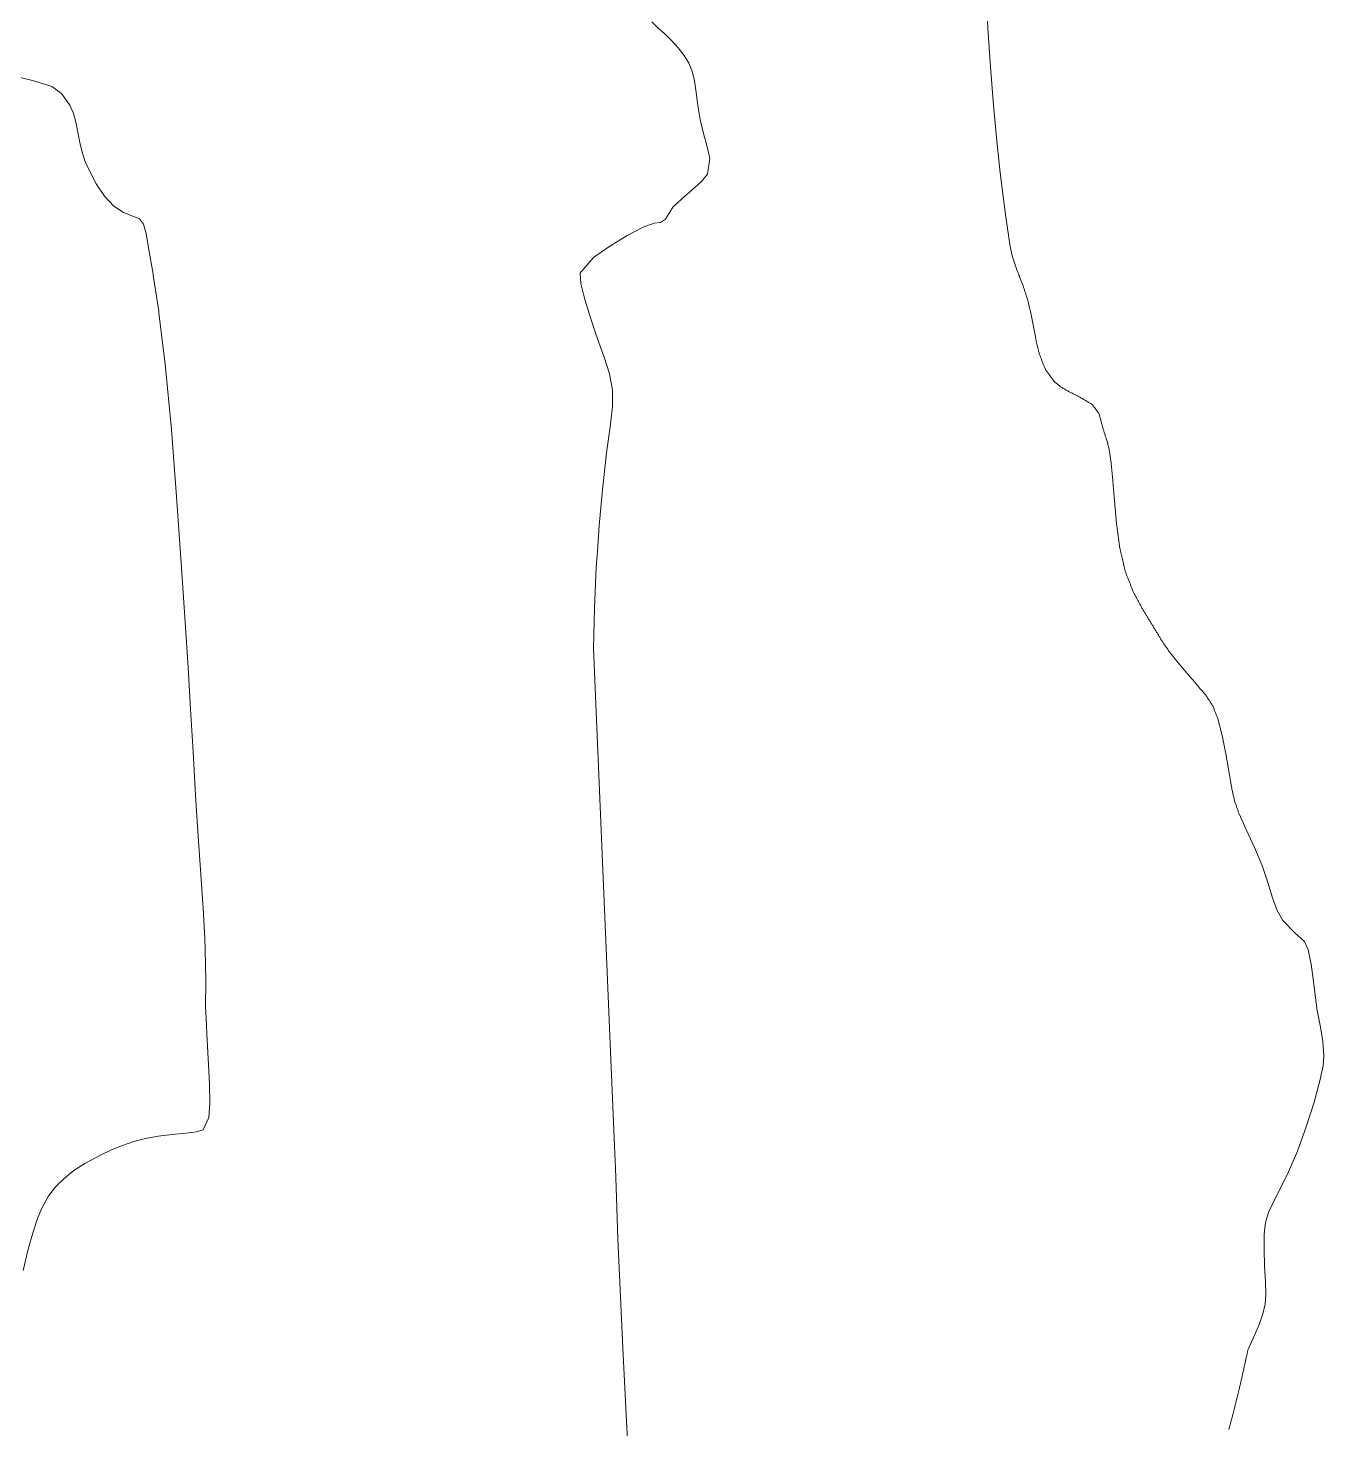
# Model space of a CAD drawing. Header units: kilometres. Extents: x 1172066 to 1174183, y 1051619 to 1053209.
# Drawn here: x 1172672.1 to 1172824.3, y 1052793.8 to 1052958.3 of the extents above; entities that cross this region are included whole.
import ezdxf

# ---------------------------------------------------------------- set-up
doc = ezdxf.new("R2010")
doc.units = ezdxf.units.KM
doc.header["$MEASUREMENT"] = 0
doc.layers.add('terreno', color=7, linetype='Continuous')

msp = doc.modelspace()

# ---------------------------------------------------------------- linework, layer by layer
at = {"layer": 'terreno', "lineweight": 0, "ltscale": 2090}
for points, elevation in [([(1172813.13733, 1052793.77785), (1172813.16349, 1052793.87438), (1172813.18964, 1052793.9709), (1172813.2158, 1052794.06742), (1172813.24196, 1052794.16395), (1172813.26811, 1052794.26047), (1172813.29427, 1052794.357), (1172813.32043, 1052794.45352), (1172813.34658, 1052794.55005), (1172813.37274, 1052794.64657), (1172813.3989, 1052794.7431), (1172813.42505, 1052794.83962), (1172813.45119, 1052794.93615), (1172813.47735, 1052795.03267), (1172813.50351, 1052795.1292), (1172813.52966, 1052795.22572), (1172813.55582, 1052795.32225), (1172813.58198, 1052795.41877), (1172813.60813, 1052795.5153), (1172813.63429, 1052795.61182), (1172813.66045, 1052795.70835), (1172813.6866, 1052795.80487), (1172813.71276, 1052795.9014), (1172813.73892, 1052795.99792), (1172813.76376, 1052796.09477), (1172813.78739, 1052796.19196), (1172813.81103, 1052796.28912), (1172813.83465, 1052796.3863), (1172813.85828, 1052796.48347), (1172813.8819, 1052796.58065), (1172813.90553, 1052796.67782), (1172813.92915, 1052796.775), (1172813.95278, 1052796.87217), (1172813.97641, 1052796.96935), (1172814.00003, 1052797.06652), (1172814.02367, 1052797.1637), (1172814.0473, 1052797.26086), (1172814.07092, 1052797.35805), (1172814.09455, 1052797.45521), (1172814.11817, 1052797.55239), (1172814.1418, 1052797.64956), (1172814.16542, 1052797.74674), (1172814.18905, 1052797.84391), (1172814.21269, 1052797.94109), (1172814.23631, 1052798.03826), (1172814.25994, 1052798.13544), (1172814.28356, 1052798.23262), (1172814.30719, 1052798.32979), (1172814.33081, 1052798.42697), (1172814.35444, 1052798.52414), (1172814.37807, 1052798.62132), (1172814.40169, 1052798.71848), (1172814.42533, 1052798.81567), (1172814.44896, 1052798.91283), (1172814.47258, 1052799.01001), (1172814.49621, 1052799.10718), (1172814.51983, 1052799.20436), (1172814.54264, 1052799.30173), (1172814.56445, 1052799.39932), (1172814.58624, 1052799.49692), (1172814.60805, 1052799.59453), (1172814.62986, 1052799.69212), (1172814.65166, 1052799.78971), (1172814.67347, 1052799.88732), (1172814.69528, 1052799.98492), (1172814.71709, 1052800.08251), (1172814.73889, 1052800.18012), (1172814.7607, 1052800.27772), (1172814.78249, 1052800.37531), (1172814.8043, 1052800.47292), (1172814.82611, 1052800.57051), (1172814.84791, 1052800.66811), (1172814.86972, 1052800.76572), (1172814.89153, 1052800.86331), (1172814.91333, 1052800.96091), (1172814.93514, 1052801.05851), (1172814.95695, 1052801.15611), (1172814.97874, 1052801.2537), (1172815.00055, 1052801.35131), (1172815.02236, 1052801.44891), (1172815.04416, 1052801.5465), (1172815.06597, 1052801.64411), (1172815.08778, 1052801.7417), (1172815.10958, 1052801.8393), (1172815.13139, 1052801.93691), (1172815.15318, 1052802.0345), (1172815.17499, 1052802.1321), (1172815.1968, 1052802.2297), (1172815.21861, 1052802.3273), (1172815.24041, 1052802.42489), (1172815.26222, 1052802.5225), (1172815.28403, 1052802.6201), (1172815.30583, 1052802.71769), (1172815.32764, 1052802.81529), (1172815.34943, 1052802.91289), (1172815.37124, 1052803.01049), (1172815.39305, 1052803.10808), (1172815.41486, 1052803.20569), (1172815.43416, 1052803.29209), (1172816.20966, 1052804.92178), (1172816.72023, 1052806.10224), (1172817.15455, 1052807.33332), (1172817.39828, 1052808.47252), (1172817.47279, 1052809.66095), (1172817.43609, 1052811.10686), (1172817.34764, 1052812.93157), (1172817.27551, 1052814.89936), (1172817.28823, 1052816.68753), (1172817.45182, 1052818.07338), (1172817.80242, 1052819.24308), (1172818.37272, 1052820.48281), (1172819.17554, 1052822.04261), (1172820.14549, 1052824.01024), (1172821.19832, 1052826.43627), (1172822.24218, 1052829.28728), (1172823.16579, 1052832.18976), (1172823.84827, 1052834.68708), (1172824.20914, 1052836.44586), (1172824.31769, 1052837.62543), (1172824.18477, 1052839.33293), (1172823.89907, 1052840.98972), (1172823.51991, 1052842.96109), (1172823.30409, 1052844.43218), (1172823.06913, 1052846.36121), (1172822.79569, 1052848.39507), (1172822.45989, 1052850.07463), (1172822.04124, 1052851.07375), (1172820.91873, 1052852.03061), (1172819.49377, 1052853.5141), (1172818.83327, 1052854.69413), (1172818.28227, 1052856.19467), (1172817.735, 1052857.97224), (1172817.05172, 1052859.96721), (1172816.14679, 1052862.09715), (1172815.17705, 1052864.18779), (1172814.35342, 1052866.03809), (1172814.32381, 1052866.1225), (1172814.29073, 1052866.21687), (1172814.25763, 1052866.31124), (1172814.22453, 1052866.40561), (1172814.19143, 1052866.49997), (1172814.15834, 1052866.59435), (1172814.12524, 1052866.68873), (1172814.09214, 1052866.78309), (1172814.05904, 1052866.87746), (1172814.02595, 1052866.97182), (1172813.99286, 1052867.0662), (1172813.95976, 1052867.16056), (1172813.92666, 1052867.25494), (1172813.89356, 1052867.34931), (1172813.86048, 1052867.44367), (1172813.82738, 1052867.53805), (1172813.80465, 1052867.63544), (1172813.78223, 1052867.7329), (1172813.75981, 1052867.83036), (1172813.7374, 1052867.92783), (1172813.71498, 1052868.02527), (1172813.69256, 1052868.12274), (1172813.67016, 1052868.2202), (1172813.64774, 1052868.31766), (1172813.62532, 1052868.41512), (1172813.60291, 1052868.51258), (1172813.58049, 1052868.61005), (1172813.55807, 1052868.70751), (1172813.53567, 1052868.80497), (1172813.51325, 1052868.90243), (1172813.49338, 1052869.00044), (1172813.47668, 1052869.09904), (1172813.45998, 1052869.19764), (1172813.44328, 1052869.29624), (1172813.42659, 1052869.39484), (1172813.40989, 1052869.49345), (1172813.39319, 1052869.59204), (1172813.37649, 1052869.69065), (1172813.35979, 1052869.78924), (1172813.34309, 1052869.88785), (1172813.3264, 1052869.98646), (1172813.3097, 1052870.08505), (1172813.293, 1052870.18366), (1172813.2763, 1052870.28225), (1172813.2596, 1052870.38086), (1172813.24291, 1052870.47945), (1172813.22621, 1052870.57806), (1172813.20944, 1052870.67665), (1172813.19258, 1052870.77522), (1172813.1757, 1052870.87379), (1172813.15884, 1052870.97237), (1172813.14197, 1052871.07093), (1172813.1251, 1052871.16951), (1172813.10823, 1052871.26809), (1172813.09137, 1052871.36665), (1172813.07449, 1052871.46523), (1172813.05763, 1052871.56381), (1172813.04076, 1052871.66237), (1172813.0239, 1052871.76095), (1172813.00702, 1052871.85953), (1172812.99016, 1052871.95809), (1172812.97329, 1052872.05667), (1172812.95643, 1052872.15524), (1172812.93955, 1052872.25381), (1172812.92269, 1052872.35238), (1172812.90582, 1052872.45095), (1172812.88896, 1052872.54953), (1172812.87208, 1052872.6481), (1172812.85522, 1052872.74667), (1172812.83736, 1052872.84506), (1172812.81796, 1052872.94318), (1172812.79857, 1052873.04128), (1172812.77918, 1052873.1394), (1172812.7598, 1052873.2375), (1172812.7404, 1052873.33561), (1172812.72101, 1052873.43371), (1172812.70162, 1052873.53183), (1172812.68224, 1052873.62993), (1172812.66283, 1052873.72803), (1172812.64345, 1052873.82615), (1172812.62406, 1052873.92425), (1172812.60467, 1052874.02236), (1172812.58527, 1052874.12046), (1172812.56589, 1052874.21858), (1172812.5465, 1052874.31668), (1172812.52711, 1052874.4148), (1172812.50771, 1052874.5129), (1172812.48833, 1052874.61101), (1172812.46894, 1052874.70911), (1172812.44955, 1052874.80721), (1172812.43015, 1052874.90533), (1172812.41077, 1052875.00343), (1172812.39138, 1052875.10155), (1172812.36915, 1052875.19905), (1172812.3443, 1052875.29592), (1172812.31947, 1052875.39279), (1172812.29463, 1052875.48966), (1172812.2698, 1052875.58653), (1172812.24496, 1052875.6834), (1172812.22013, 1052875.78027), (1172812.19528, 1052875.87715), (1172812.17045, 1052875.97402), (1172812.14561, 1052876.07089), (1172812.12078, 1052876.16776), (1172812.09595, 1052876.26463), (1172812.07111, 1052876.36152), (1172812.04628, 1052876.45839), (1172812.02143, 1052876.55526), (1172811.9966, 1052876.65213), (1172811.97176, 1052876.749), (1172811.94693, 1052876.84587), (1172811.92209, 1052876.94275), (1172811.89726, 1052877.03962), (1172811.87241, 1052877.13649), (1172811.84564, 1052877.23284), (1172811.80864, 1052877.32575), (1172811.77164, 1052877.41867), (1172811.73464, 1052877.51157), (1172811.69763, 1052877.60448), (1172811.66065, 1052877.69738), (1172811.62365, 1052877.7903), (1172811.58664, 1052877.88321), (1172811.54964, 1052877.97611), (1172811.51264, 1052878.06902), (1172811.47564, 1052878.16194), (1172811.43864, 1052878.25484), (1172811.40164, 1052878.34775), (1172811.36464, 1052878.44067), (1172811.32764, 1052878.53357), (1172811.29065, 1052878.62648), (1172811.25082, 1052878.7182), (1172811.1969, 1052878.80244), (1172811.14298, 1052878.88667), (1172811.08908, 1052878.97089), (1172811.03516, 1052879.05513), (1172810.98126, 1052879.13936), (1172810.92735, 1052879.22358), (1172810.87343, 1052879.30781), (1172810.81953, 1052879.39205), (1172810.76561, 1052879.47627), (1172810.71171, 1052879.5605), (1172810.65779, 1052879.64474), (1172810.60387, 1052879.72896), (1172810.54997, 1052879.81319), (1172810.48761, 1052879.89137), (1172810.42351, 1052879.96814), (1172810.3594, 1052880.0449), (1172810.29529, 1052880.12165), (1172810.23119, 1052880.1984), (1172810.16708, 1052880.27515), (1172810.10297, 1052880.35191), (1172810.03887, 1052880.42868), (1172809.97476, 1052880.50543), (1172809.91065, 1052880.58218), (1172809.84655, 1052880.65894), (1172809.78244, 1052880.73569), (1172809.71833, 1052880.81244), (1172809.65423, 1052880.88921), (1172809.58975, 1052880.96564), (1172809.52442, 1052881.04136), (1172809.45909, 1052881.11709), (1172809.39377, 1052881.1928), (1172809.32844, 1052881.26852), (1172809.26311, 1052881.34425), (1172809.1978, 1052881.41997), (1172809.13247, 1052881.4957), (1172809.06714, 1052881.57141), (1172809.00182, 1052881.64713), (1172808.93649, 1052881.72286), (1172808.87118, 1052881.79858), (1172808.80585, 1052881.87431), (1172808.74052, 1052881.95002), (1172808.6752, 1052882.02574), (1172808.60987, 1052882.10147), (1172808.54456, 1052882.17718), (1172808.47923, 1052882.25292), (1172808.41421, 1052882.32889), (1172808.34986, 1052882.40546), (1172808.28554, 1052882.48202), (1172808.22121, 1052882.55858), (1172808.15688, 1052882.63516), (1172808.09255, 1052882.71173), (1172808.02821, 1052882.78829), (1172807.96388, 1052882.86485), (1172807.89955, 1052882.94143), (1172807.83522, 1052883.01799), (1172807.77088, 1052883.09456), (1172807.70655, 1052883.17112), (1172807.64222, 1052883.2477), (1172807.57789, 1052883.32426), (1172807.51355, 1052883.40082), (1172807.44922, 1052883.47739), (1172807.3849, 1052883.55397), (1172807.32057, 1052883.63053), (1172807.25624, 1052883.70709), (1172807.1919, 1052883.78366), (1172807.12971, 1052883.86197), (1172807.06774, 1052883.94048), (1172807.00579, 1052884.01897), (1172806.94382, 1052884.09746), (1172806.88186, 1052884.17597), (1172806.81989, 1052884.25446), (1172806.75794, 1052884.33295), (1172806.69597, 1052884.41146), (1172806.63402, 1052884.48995), (1172806.57205, 1052884.56845), (1172806.51009, 1052884.64695), (1172806.44812, 1052884.72544), (1172806.38617, 1052884.80394), (1172806.32421, 1052884.88244), (1172806.26224, 1052884.96094), (1172806.20028, 1052885.03943), (1172806.13832, 1052885.11793), (1172806.07768, 1052885.19745), (1172806.02065, 1052885.2796), (1172805.96361, 1052885.36174), (1172805.90658, 1052885.44389), (1172805.84954, 1052885.52604), (1172805.79251, 1052885.60819), (1172805.73548, 1052885.69033), (1172805.67844, 1052885.77248), (1172805.6214, 1052885.85463), (1172805.56437, 1052885.93678), (1172805.50734, 1052886.01892), (1172805.45031, 1052886.10107), (1172805.39328, 1052886.18322), (1172805.33623, 1052886.26537), (1172805.28146, 1052886.34903), (1172805.22946, 1052886.43446), (1172805.17747, 1052886.51989), (1172805.12548, 1052886.60531), (1172805.07349, 1052886.69075), (1172805.0215, 1052886.77618), (1172804.9695, 1052886.8616), (1172804.91751, 1052886.94703), (1172804.86552, 1052887.03245), (1172804.81353, 1052887.11788), (1172804.76153, 1052887.20332), (1172804.70954, 1052887.28874), (1172804.65764, 1052887.37421), (1172804.60625, 1052887.46), (1172804.55487, 1052887.54581), (1172804.50349, 1052887.6316), (1172804.45211, 1052887.71739), (1172804.40073, 1052887.8032), (1172804.34935, 1052887.88899), (1172804.29796, 1052887.97478), (1172804.24658, 1052888.06059), (1172804.1952, 1052888.14638), (1172804.14382, 1052888.23219), (1172804.09244, 1052888.31798), (1172804.04105, 1052888.40377), (1172803.98967, 1052888.48957), (1172803.93829, 1052888.57537), (1172803.88582, 1052888.6605), (1172803.83334, 1052888.74563), (1172803.78087, 1052888.83076), (1172803.72839, 1052888.9159), (1172803.67592, 1052889.00103), (1172803.62344, 1052889.08616), (1172803.57097, 1052889.17129), (1172803.5185, 1052889.25643), (1172803.46602, 1052889.34156), (1172803.41355, 1052889.42669), (1172803.36107, 1052889.51181), (1172803.3086, 1052889.59694), (1172803.25612, 1052889.68207), (1172803.20365, 1052889.76721), (1172803.15116, 1052889.85234), (1172803.0987, 1052889.93747), (1172803.04623, 1052890.0226), (1172802.99374, 1052890.10774), (1172802.94399, 1052890.1945), (1172802.8967, 1052890.2826), (1172802.84941, 1052890.37072), (1172802.80213, 1052890.45884), (1172802.75483, 1052890.54696), (1172802.70755, 1052890.63508), (1172802.66026, 1052890.7232), (1172802.61298, 1052890.81133), (1172802.56568, 1052890.89945), (1172802.5184, 1052890.98755), (1172802.47111, 1052891.07567), (1172802.42383, 1052891.16379), (1172802.37653, 1052891.25191), (1172802.32925, 1052891.34003), (1172802.28195, 1052891.42815), (1172802.23467, 1052891.51628), (1172802.18738, 1052891.6044), (1172802.1401, 1052891.69252), (1172802.0928, 1052891.78062), (1172802.04552, 1052891.86874), (1172801.99824, 1052891.95686), (1172801.95095, 1052892.04498), (1172801.9039, 1052892.13324), (1172801.86765, 1052892.22644), (1172801.83139, 1052892.31964), (1172801.79513, 1052892.41283), (1172801.75887, 1052892.50603), (1172801.7226, 1052892.59923), (1172801.68636, 1052892.69245), (1172801.65009, 1052892.78564), (1172801.61383, 1052892.87884), (1172801.57757, 1052892.97204), (1172801.54131, 1052893.06524), (1172801.50505, 1052893.15844), (1172801.4688, 1052893.25164), (1172801.43254, 1052893.34484), (1172801.39628, 1052893.43804), (1172801.36002, 1052893.53124), (1172801.32375, 1052893.62445), (1172801.28749, 1052893.71765), (1172801.25125, 1052893.81085), (1172801.21498, 1052893.90405), (1172801.17872, 1052893.99725), (1172801.14246, 1052894.09044), (1172801.1062, 1052894.18364), (1172801.06994, 1052894.27684), (1172801.03369, 1052894.37004), (1172800.99743, 1052894.46324), (1172800.96436, 1052894.55763), (1172800.94207, 1052894.65511), (1172800.91976, 1052894.7526), (1172800.89749, 1052894.85009), (1172800.8752, 1052894.94758), (1172800.85289, 1052895.04507), (1172800.8306, 1052895.14257), (1172800.80832, 1052895.24006), (1172800.78603, 1052895.33754), (1172800.76374, 1052895.43503), (1172800.74145, 1052895.53252), (1172800.71916, 1052895.63001), (1172800.69687, 1052895.7275), (1172800.67458, 1052895.82499), (1172800.65229, 1052895.92249), (1172800.63, 1052896.01996), (1172800.60771, 1052896.11746), (1172800.58542, 1052896.21495), (1172800.56313, 1052896.31244), (1172800.54084, 1052896.40993), (1172800.51855, 1052896.50742), (1172800.49626, 1052896.60491), (1172800.47397, 1052896.70239), (1172800.45168, 1052896.79988), (1172800.42939, 1052896.89737), (1172800.40703, 1052896.99485), (1172800.38467, 1052897.09231), (1172800.36229, 1052897.18979), (1172800.33991, 1052897.28727), (1172800.32369, 1052897.38594), (1172800.31048, 1052897.48507), (1172800.29726, 1052897.5842), (1172800.28404, 1052897.68333), (1172800.27083, 1052897.78245), (1172800.25761, 1052897.88158), (1172800.24438, 1052897.98071), (1172800.23116, 1052898.07983), (1172800.21795, 1052898.17896), (1172800.20473, 1052898.2781), (1172800.19151, 1052898.37723), (1172800.1783, 1052898.47634), (1172800.16507, 1052898.57548), (1172800.15185, 1052898.67461), (1172800.13864, 1052898.77373), (1172800.12542, 1052898.87286), (1172800.1122, 1052898.97199), (1172800.09899, 1052899.07112), (1172800.08577, 1052899.17024), (1172800.07254, 1052899.26937), (1172800.05932, 1052899.3685), (1172800.04611, 1052899.46762), (1172800.03289, 1052899.56675), (1172800.01967, 1052899.66589), (1172800.00646, 1052899.76502), (1172799.99323, 1052899.86414), (1172799.98001, 1052899.96327), (1172799.9668, 1052900.0624), (1172799.95358, 1052900.16152), (1172799.94125, 1052900.26077), (1172799.93239, 1052900.36037), (1172799.92353, 1052900.45999), (1172799.91467, 1052900.55961), (1172799.90582, 1052900.65921), (1172799.89696, 1052900.75883), (1172799.88811, 1052900.85844), (1172799.87925, 1052900.95805), (1172799.8704, 1052901.05766), (1172799.86154, 1052901.15728), (1172799.85268, 1052901.25688), (1172799.84382, 1052901.3565), (1172799.83498, 1052901.45612), (1172799.82612, 1052901.55572), (1172799.81726, 1052901.65534), (1172799.8084, 1052901.75495), (1172799.79955, 1052901.85456), (1172799.79069, 1052901.95417), (1172799.78183, 1052902.05379), (1172799.77297, 1052902.15339), (1172799.76413, 1052902.25301), (1172799.75527, 1052902.35263), (1172799.74641, 1052902.45223), (1172799.73755, 1052902.55185), (1172799.7287, 1052902.65147), (1172799.71984, 1052902.75107), (1172799.71099, 1052902.85069), (1172799.70213, 1052902.9503), (1172799.69356, 1052903.04994), (1172799.68534, 1052903.1496), (1172799.6771, 1052903.24926), (1172799.66888, 1052903.34894), (1172799.66066, 1052903.44861), (1172799.65244, 1052903.54827), (1172799.64422, 1052903.64793), (1172799.63598, 1052903.7476), (1172799.62776, 1052903.84728), (1172799.61954, 1052903.94694), (1172799.61132, 1052904.0466), (1172799.60309, 1052904.14627), (1172799.59487, 1052904.24593), (1172799.58665, 1052904.34561), (1172799.57842, 1052904.44527), (1172799.57019, 1052904.54494), (1172799.56197, 1052904.6446), (1172799.55375, 1052904.74426), (1172799.54553, 1052904.84394), (1172799.53729, 1052904.94361), (1172799.52907, 1052905.04327), (1172799.52085, 1052905.14293), (1172799.51263, 1052905.2426), (1172799.5045, 1052905.34228), (1172799.49522, 1052905.44185), (1172799.48549, 1052905.54137), (1172799.47575, 1052905.64091), (1172799.46604, 1052905.74044), (1172799.45631, 1052905.83998), (1172799.44658, 1052905.93951), (1172799.43685, 1052906.03903), (1172799.42713, 1052906.13857), (1172799.4174, 1052906.2381), (1172799.40767, 1052906.33762), (1172799.39795, 1052906.43716), (1172799.38822, 1052906.53669), (1172799.37849, 1052906.63622), (1172799.36877, 1052906.73576), (1172799.35904, 1052906.83528), (1172799.34931, 1052906.93481), (1172799.33959, 1052907.03435), (1172799.32986, 1052907.13388), (1172799.32013, 1052907.23342), (1172799.30815, 1052907.3327), (1172799.29402, 1052907.4317), (1172799.27989, 1052907.53069), (1172799.26574, 1052907.62971), (1172799.25161, 1052907.7287), (1172799.23748, 1052907.8277), (1172799.22335, 1052907.9267), (1172799.2092, 1052908.02571), (1172799.19507, 1052908.1247), (1172799.18094, 1052908.2237), (1172799.1668, 1052908.32271), (1172799.15266, 1052908.42171), (1172799.13853, 1052908.52071), (1172799.1244, 1052908.6197), (1172799.11026, 1052908.71872), (1172799.08845, 1052908.81631), (1172799.06488, 1052908.91349), (1172799.04131, 1052909.01069), (1172799.01775, 1052909.10787), (1172798.99418, 1052909.20506), (1172798.97061, 1052909.30226), (1172798.94704, 1052909.39944), (1172798.92348, 1052909.49664), (1172798.89991, 1052909.59382), (1172798.87634, 1052909.69101), (1172798.85043, 1052909.7876), (1172798.81791, 1052909.88217), (1172798.78539, 1052909.97673), (1172798.75287, 1052910.0713), (1172798.72033, 1052910.16587), (1172798.68781, 1052910.26045), (1172798.6553, 1052910.35502), (1172798.62278, 1052910.44959), (1172798.59208, 1052910.54477), (1172798.56382, 1052910.6407), (1172798.53553, 1052910.73662), (1172798.50726, 1052910.83254), (1172798.47898, 1052910.92847), (1172798.4507, 1052911.02439), (1172798.42243, 1052911.12032), (1172798.39415, 1052911.21624), (1172798.36586, 1052911.31216), (1172798.33759, 1052911.40809), (1172798.30931, 1052911.50401), (1172798.28103, 1052911.59994), (1172798.25276, 1052911.69586), (1172798.22506, 1052911.79195), (1172798.19953, 1052911.88864), (1172798.17399, 1052911.98533), (1172798.14845, 1052912.08202), (1172798.12291, 1052912.1787), (1172798.09737, 1052912.27539), (1172798.07183, 1052912.37208), (1172798.0463, 1052912.46878), (1172798.02076, 1052912.56547), (1172797.99522, 1052912.66216), (1172797.96968, 1052912.75884), (1172797.94414, 1052912.85553), (1172797.9186, 1052912.95222), (1172797.89307, 1052913.04891), (1172797.8331, 1052913.12894), (1172797.77252, 1052913.20852), (1172797.71194, 1052913.28809), (1172797.65136, 1052913.36766), (1172797.5908, 1052913.44722), (1172797.53025, 1052913.52683), (1172797.46973, 1052913.60644), (1172797.40922, 1052913.68606), (1172797.3487, 1052913.76568), (1172797.28819, 1052913.8453), (1172797.22767, 1052913.92491), (1172797.16715, 1052914.00453), (1172797.10664, 1052914.08415), (1172797.02816, 1052914.14613), (1172796.94182, 1052914.19658), (1172796.85547, 1052914.24705), (1172796.76914, 1052914.29751), (1172796.6828, 1052914.34796), (1172796.59645, 1052914.39843), (1172796.51011, 1052914.44888), (1172796.42376, 1052914.49935), (1172796.33743, 1052914.5498), (1172796.25108, 1052914.60026), (1172796.16474, 1052914.65072), (1172796.07841, 1052914.70118), (1172795.99206, 1052914.75163), (1172795.90572, 1052914.8021), (1172795.81937, 1052914.85255), (1172795.73303, 1052914.90302), (1172795.64668, 1052914.95347), (1172795.56035, 1052915.00393), (1172795.47401, 1052915.05439), (1172795.38658, 1052915.10294), (1172795.29681, 1052915.14704), (1172795.20706, 1052915.19114), (1172795.11731, 1052915.23525), (1172795.02755, 1052915.27935), (1172794.9378, 1052915.32345), (1172794.84805, 1052915.36756), (1172794.75829, 1052915.41166), (1172794.66854, 1052915.45576), (1172794.57879, 1052915.49988), (1172794.48902, 1052915.54398), (1172794.39927, 1052915.58808), (1172794.31125, 1052915.63555), (1172794.2247, 1052915.68565), (1172794.13814, 1052915.73574), (1172794.05159, 1052915.78585), (1172793.96504, 1052915.83595), (1172793.87849, 1052915.88604), (1172793.79195, 1052915.93614), (1172793.7054, 1052915.98625), (1172793.61885, 1052916.03634), (1172793.53229, 1052916.08644), (1172793.44574, 1052916.13654), (1172793.36131, 1052916.19013), (1172793.28401, 1052916.25359), (1172793.20669, 1052916.31703), (1172793.12939, 1052916.38047), (1172793.05209, 1052916.44392), (1172792.97479, 1052916.50736), (1172792.89749, 1052916.57081), (1172792.82019, 1052916.63426), (1172792.74289, 1052916.6977), (1172792.66559, 1052916.76114), (1172792.59418, 1052916.83118), (1172792.53613, 1052916.9126), (1172792.47805, 1052916.99401), (1172792.41999, 1052917.07544), (1172792.36193, 1052917.15686), (1172792.30386, 1052917.23829), (1172792.2458, 1052917.31971), (1172792.18774, 1052917.40112), (1172792.12966, 1052917.48255), (1172792.0716, 1052917.56397), (1172792.01355, 1052917.6454), (1172791.95547, 1052917.72682), (1172791.89741, 1052917.80823), (1172791.83934, 1052917.88966), (1172791.78128, 1052917.97108), (1172791.72322, 1052918.05251), (1172791.66514, 1052918.13392), (1172791.60708, 1052918.21534), (1172791.5633, 1052918.30526), (1172791.52682, 1052918.39838), (1172791.49034, 1052918.49149), (1172791.45384, 1052918.5846), (1172791.41737, 1052918.67771), (1172791.38087, 1052918.77082), (1172791.34439, 1052918.86393), (1172791.30791, 1052918.95704), (1172791.27142, 1052919.05015), (1172791.23494, 1052919.14328), (1172791.19846, 1052919.23639), (1172791.16197, 1052919.3295), (1172791.12549, 1052919.42261), (1172791.08899, 1052919.51572), (1172791.05251, 1052919.60883), (1172791.01604, 1052919.70194), (1172790.97954, 1052919.79505), (1172790.94306, 1052919.88816), (1172790.90657, 1052919.98129), (1172790.87592, 1052920.07647), (1172790.8523, 1052920.17365), (1172790.82869, 1052920.27082), (1172790.80506, 1052920.368), (1172790.78145, 1052920.46518), (1172790.75784, 1052920.56236), (1172790.73421, 1052920.65953), (1172790.7106, 1052920.75671), (1172790.68698, 1052920.85389), (1172790.66337, 1052920.95107), (1172790.63974, 1052921.04823), (1172790.61613, 1052921.14541), (1172790.59251, 1052921.2426), (1172790.57216, 1052921.3405), (1172790.55336, 1052921.43872), (1172790.53454, 1052921.53694), (1172790.51573, 1052921.63516), (1172790.49691, 1052921.73338), (1172790.47811, 1052921.8316), (1172790.45928, 1052921.92982), (1172790.44048, 1052922.02804), (1172790.42166, 1052922.12626), (1172790.40285, 1052922.22448), (1172790.38403, 1052922.3227), (1172790.36523, 1052922.42092), (1172790.34641, 1052922.51914), (1172790.3276, 1052922.61736), (1172790.30878, 1052922.71558), (1172790.28997, 1052922.8138), (1172790.27114, 1052922.91202), (1172790.2523, 1052923.01023), (1172790.23345, 1052923.10844), (1172790.21462, 1052923.20666), (1172790.19578, 1052923.30488), (1172790.17695, 1052923.40309), (1172790.15811, 1052923.50131), (1172790.13926, 1052923.59953), (1172790.12043, 1052923.69773), (1172790.10159, 1052923.79595), (1172790.08276, 1052923.89417), (1172790.06392, 1052923.99238), (1172790.04509, 1052924.0906), (1172790.02624, 1052924.18882), (1172790.00741, 1052924.28702), (1172789.98857, 1052924.38524), (1172789.96974, 1052924.48346), (1172789.9509, 1052924.58167), (1172789.92831, 1052924.6791), (1172789.90519, 1052924.77638), (1172789.88207, 1052924.87368), (1172789.85897, 1052924.97098), (1172789.83585, 1052925.06828), (1172789.81274, 1052925.16558), (1172789.78962, 1052925.26288), (1172789.76652, 1052925.36018), (1172789.7434, 1052925.45748), (1172789.7292, 1052925.51778), (1172789.72047, 1052925.55482), (1172789.69734, 1052925.65211), (1172789.67421, 1052925.7494), (1172789.65106, 1052925.84669), (1172789.62793, 1052925.94399), (1172789.60478, 1052926.04127), (1172789.58165, 1052926.13857), (1172789.55851, 1052926.23586), (1172789.53447, 1052926.33696), (1172789.50495, 1052926.42841), (1172789.47421, 1052926.52359), (1172789.44349, 1052926.61874), (1172789.41275, 1052926.71391), (1172789.38203, 1052926.80909), (1172789.35131, 1052926.90426), (1172789.32058, 1052926.99941), (1172789.28986, 1052927.09459), (1172789.25912, 1052927.18976), (1172789.2284, 1052927.28493), (1172789.19767, 1052927.38009), (1172789.16695, 1052927.47526), (1172789.13623, 1052927.57043), (1172789.10549, 1052927.6656), (1172789.07477, 1052927.76076), (1172789.04404, 1052927.85593), (1172789.02586, 1052927.91226), (1172789.01246, 1052927.95079), (1172788.9765, 1052928.04411), (1172788.94053, 1052928.13743), (1172788.90457, 1052928.23074), (1172788.86862, 1052928.32406), (1172788.83264, 1052928.41737), (1172788.79669, 1052928.51069), (1172788.76073, 1052928.60401), (1172788.72476, 1052928.69732), (1172788.6888, 1052928.79064), (1172788.65284, 1052928.88396), (1172788.61687, 1052928.97727), (1172788.58091, 1052929.07059), (1172788.54496, 1052929.16391), (1172788.50899, 1052929.25722), (1172788.49469, 1052929.29432), (1172788.47301, 1052929.35053), (1172788.43698, 1052929.44381), (1172788.40097, 1052929.53711), (1172788.36495, 1052929.6304), (1172788.32894, 1052929.7237), (1172788.29292, 1052929.81699), (1172788.25689, 1052929.91029), (1172788.03414, 1052930.48728), (1172787.70927, 1052931.53584), (1172787.47419, 1052932.6278), (1172787.25487, 1052933.98888), (1172786.99038, 1052935.81877), (1172786.67122, 1052938.22045), (1172786.30606, 1052941.27294), (1172785.90675, 1052945.00333), (1172785.50512, 1052949.23374), (1172785.14324, 1052953.73836), (1172784.85215, 1052958.2853), (1172784.63805, 1052962.62058)], 10), ([(1172742.69931, 1052789.5243), (1172742.322, 1052796.27898), (1172741.96418, 1052803.35776), (1172741.65161, 1052810.16874), (1172741.4048, 1052816.16999), (1172741.22431, 1052821.02045), (1172741.10752, 1052824.43113), (1172741.01949, 1052827.02589), (1172738.54457, 1052885.47012), (1172738.64974, 1052890.1869), (1172738.8654, 1052895.00922), (1172738.991, 1052896.82391), (1172739.20287, 1052899.87707), (1172739.6226, 1052904.47531), (1172739.70333, 1052905.17874), (1172740.07431, 1052908.42567), (1172740.49226, 1052911.46579), (1172740.72886, 1052913.49701), (1172740.76541, 1052913.81021), (1172740.77025, 1052915.78835), (1172740.4214, 1052917.69286), (1172739.79723, 1052919.66508), (1172739.02024, 1052921.80763), (1172738.21036, 1052924.14902), (1172737.85973, 1052925.27736), (1172737.50377, 1052926.42289), (1172737.04009, 1052928.29085), (1172736.95833, 1052929.53356), (1172737.07772, 1052929.67309), (1172738.52196, 1052931.36093), (1172740.34929, 1052932.60946), (1172742.47533, 1052933.9234), (1172744.3798, 1052934.92828), (1172745.65885, 1052935.36725), (1172746.39048, 1052935.45664), (1172746.98765, 1052935.85943), (1172747.86716, 1052937.2726), (1172748.89171, 1052938.2474), (1172750.116, 1052939.28013), (1172751.21153, 1052940.26128), (1172751.91455, 1052941.12659), (1172752.18276, 1052943.02895), (1172751.88261, 1052944.35165), (1172751.45444, 1052945.89377), (1172751.04778, 1052947.54197), (1172750.77214, 1052949.18781), (1172750.57994, 1052950.73702), (1172750.3846, 1052952.1022), (1172750.10837, 1052953.22598), (1172749.71395, 1052954.17722), (1172749.17281, 1052955.06077), (1172748.47664, 1052955.95259), (1172747.69059, 1052956.81801), (1172746.89692, 1052957.59839), (1172746.14872, 1052958.27796), (1172745.36827, 1052959.01039)], 20), ([(1172671.5707, 1052812.43425), (1172672.16416, 1052814.93316), (1172672.73882, 1052816.95995), (1172673.26159, 1052818.52447), (1172673.71136, 1052819.66162), (1172674.50661, 1052821.1284), (1172675.36749, 1052822.24846), (1172676.38188, 1052823.25522), (1172677.52472, 1052824.16657), (1172678.81591, 1052825.0086), (1172680.72533, 1052826.02352), (1172681.94277, 1052826.59319), (1172683.23738, 1052827.12722), (1172684.55139, 1052827.57533), (1172685.92482, 1052827.93072), (1172687.42566, 1052828.19968), (1172689.06487, 1052828.39529), (1172690.64521, 1052828.55562), (1172691.91552, 1052828.72552), (1172692.69552, 1052828.95214), (1172693.37989, 1052830.39041), (1172693.48715, 1052832.06201), (1172693.441, 1052834.25493), (1172693.36341, 1052835.89167), (1172693.25655, 1052838.01732), (1172693.14229, 1052840.23293), (1172693.04897, 1052842.02461), (1172692.97546, 1052843.43235), (1172692.9965, 1052846.22863), (1172692.97382, 1052848.53267), (1172692.87825, 1052851.46041), (1172692.68415, 1052854.93274), (1172692.41671, 1052858.91075), (1172692.11304, 1052863.36862), (1172691.80744, 1052868.2425), (1172691.5079, 1052873.31844), (1172691.21559, 1052878.3474), (1172690.92492, 1052883.23737), (1172690.59339, 1052888.52616), (1172690.1698, 1052894.9066), (1172689.61742, 1052902.75154), (1172688.96249, 1052911.14502), (1172688.24476, 1052918.84818), (1172687.51178, 1052924.87616), (1172687.48611, 1052925.04408), (1172686.84246, 1052929.25434), (1172686.81043, 1052929.44017), (1172686.3245, 1052932.26013), (1172685.99661, 1052934.17373), (1172685.69546, 1052935.28341), (1172685.21366, 1052935.87821), (1172683.34197, 1052936.65159), (1172682.19759, 1052937.36432), (1172681.101, 1052938.55532), (1172680.13618, 1052940.01394), (1172679.37155, 1052941.43548), (1172678.85113, 1052942.59815), (1172678.51145, 1052943.60364), (1172678.26764, 1052944.63858), (1172678.03911, 1052945.8296), (1172677.78027, 1052947.08547), (1172677.45382, 1052948.25903), (1172677.03628, 1052949.23116), (1172676.0599, 1052950.59372), (1172674.91505, 1052951.41046), (1172672.67064, 1052952.11811), (1172671.21978, 1052952.49541)], 30)]:
    msp.add_lwpolyline(points, dxfattribs=dict(at, elevation=elevation))

doc.saveas('drawing.dxf')
